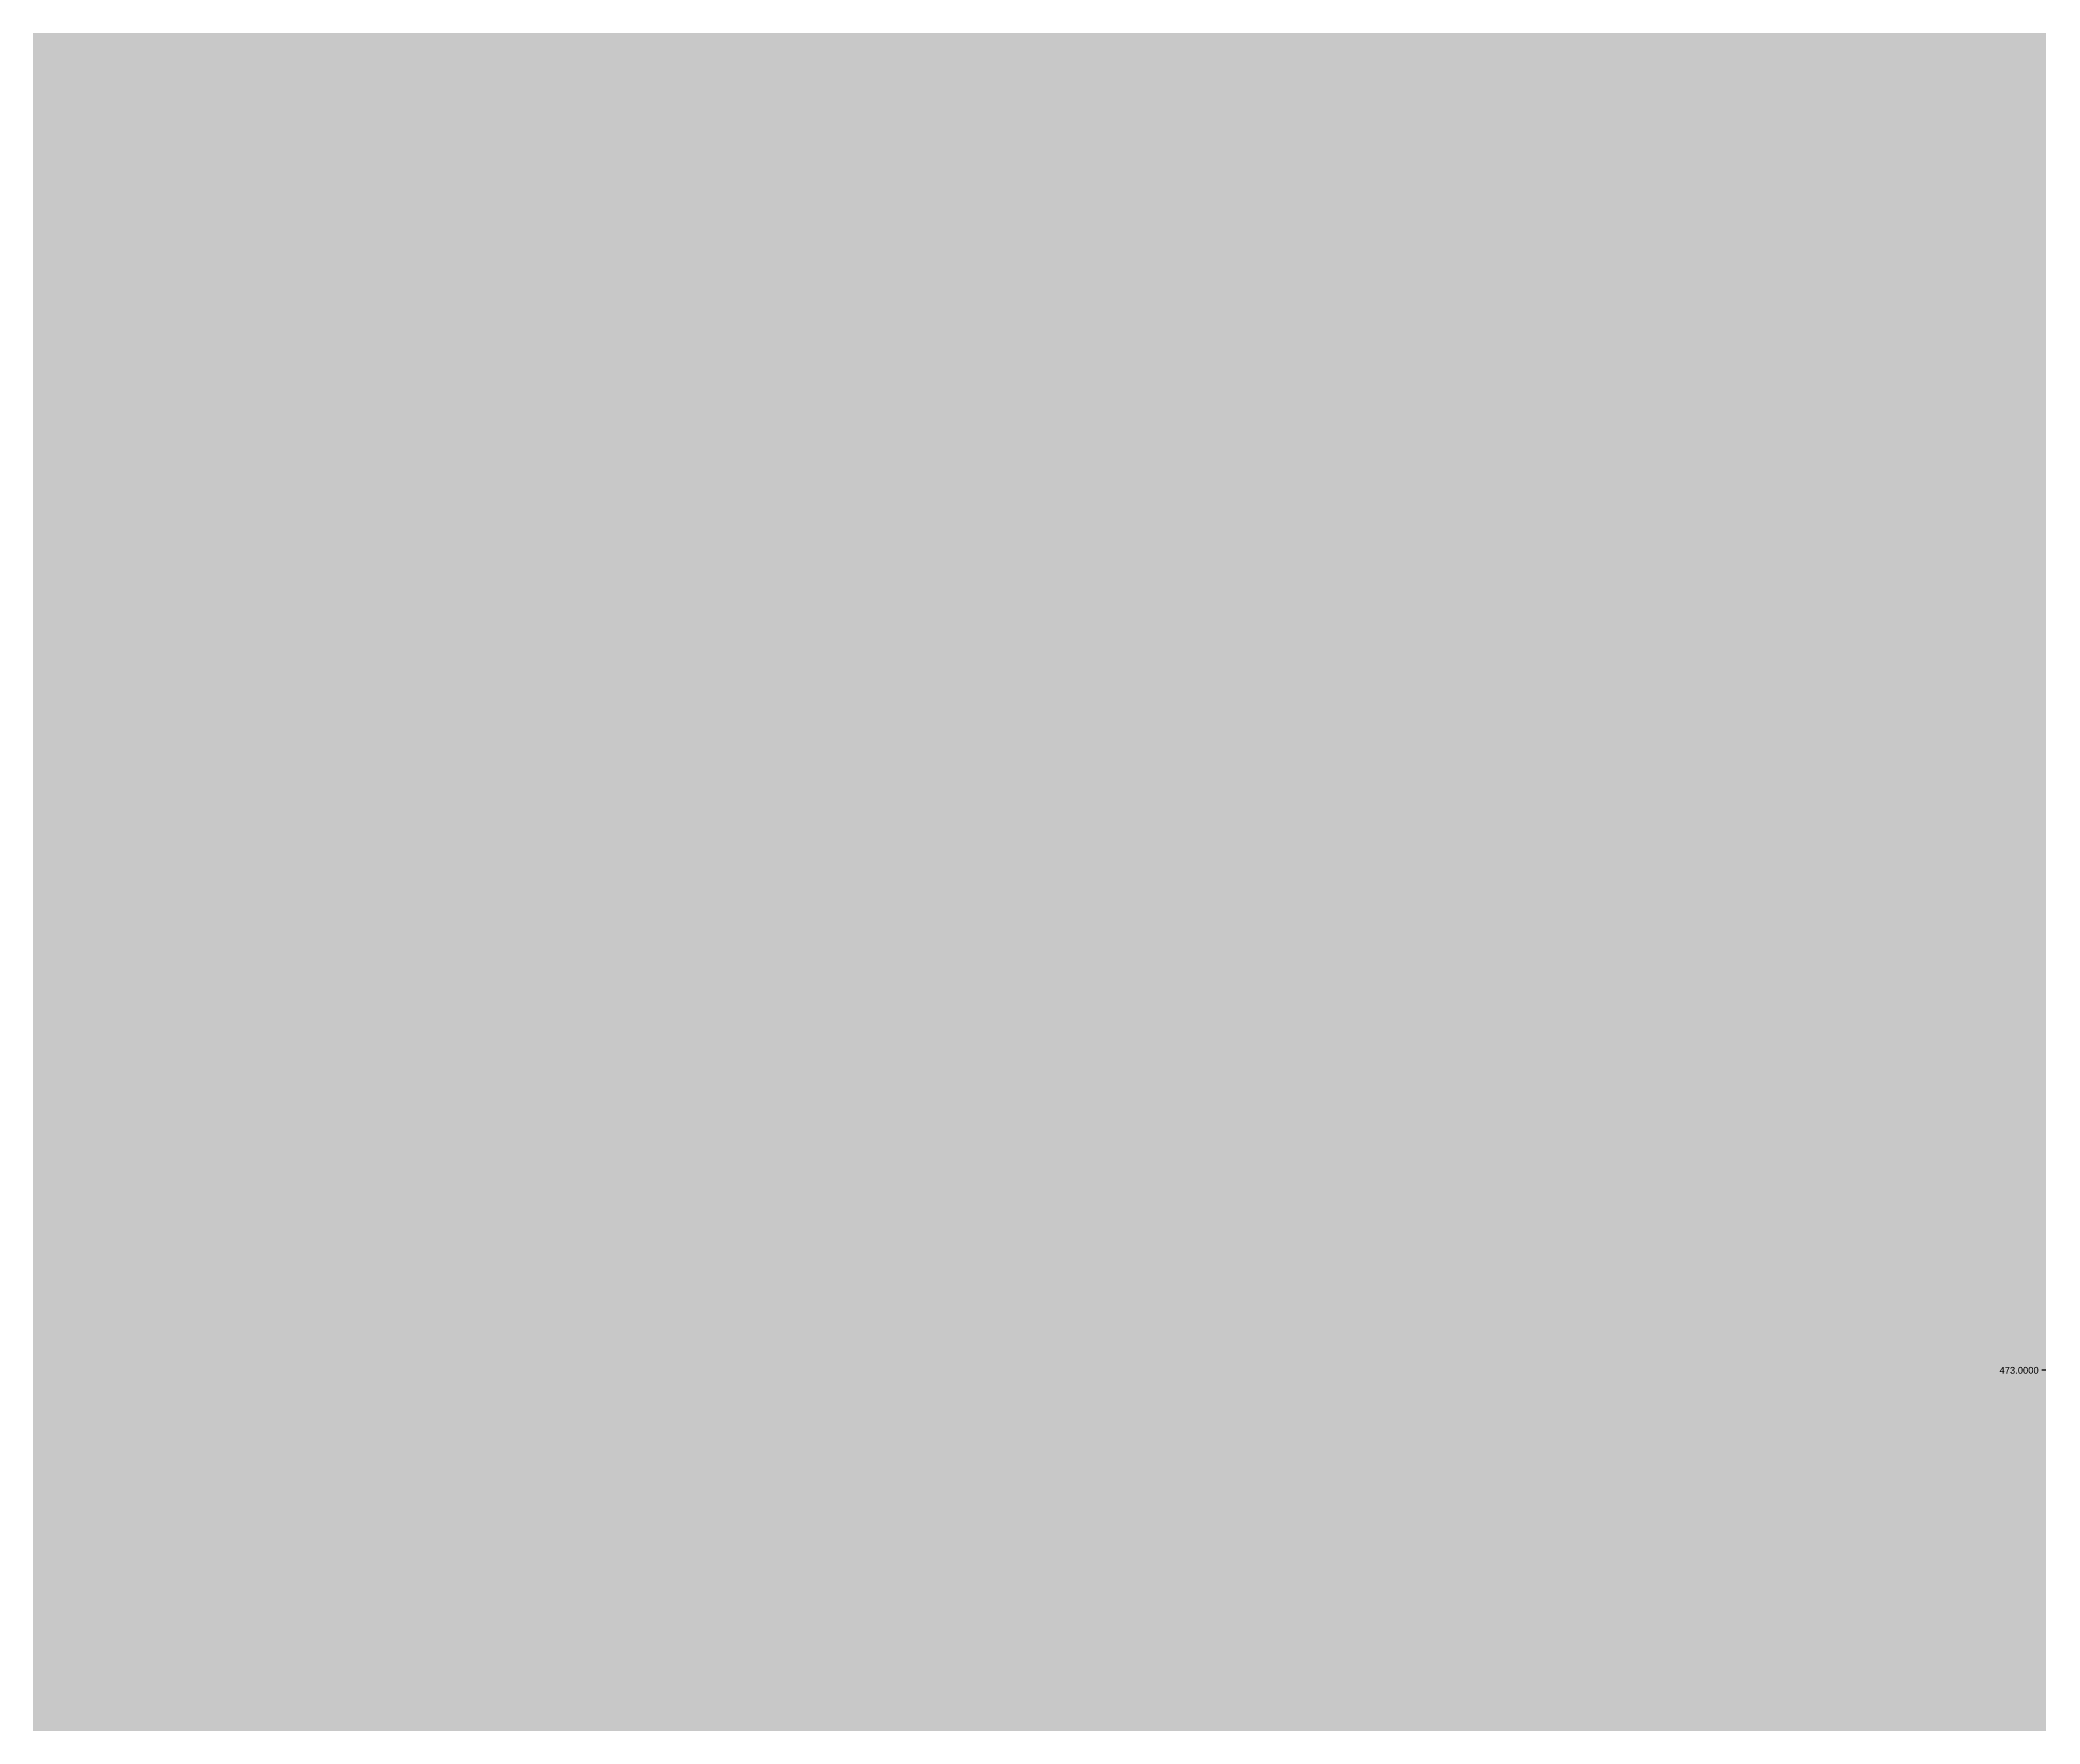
# Model space of a CAD drawing. Header units: millimetres. Extents: x -18489 to 17339, y -1599 to 10961.
# Drawn here: x -14404.59 to -14399.23, y 2182.53 to 2187.04 of the extents above; entities that cross this region are included whole.
import ezdxf

# ---------------------------------------------------------------- set-up
doc = ezdxf.new("R2010")
doc.units = ezdxf.units.MM
for name, color, linetype in [('188K-SM-03-F10-MECH-EQ-Y2257103$0$0 Xref', 8, 'Continuous'), ('188K-SM-03-F10-MECH-EQ-Y2257103$0$M-EQU-FOUNDATION', 8, 'Continuous'), ('188K-SM-03-F10-MECH-EQ-Y2257103$0$Micron CUP L10 HVAC EQU$0$M-MECH-EQU', 136, 'Continuous'), ('188K-SM-03-F10-MECH-EQ-Y2257103$0$Micron CUP L10 HVAC EQU$0$M-PHASE1 AREA', 252, 'Continuous')]:
    doc.layers.add(name, color=color, linetype=linetype)
doc.styles.add('188K-SM-03-F10-MECH-EQ-Y2257103$0$Micron CUP L10 HVAC EQU$0$Standard', font='arial.ttf')
doc.dimstyles.new('188K-SM-03-F10-MECH-EQ-Y2257103$0$Micron CUP L10 HVAC EQU$0$Standard', dxfattribs={"dimtxt": 0.18, "dimasz": 0.18, "dimexe": 0.18, "dimexo": 0.0625, "dimgap": 0.09, "dimtad": 0, "dimtih": 1, "dimtoh": 1, "dimdec": 4, "dimzin": 0, "dimdsep": 46, "dimtxsty": '188K-SM-03-F10-MECH-EQ-Y2257103$0$Micron CUP L10 HVAC EQU$0$Standard', "dimcen": 0.09, "dimadec": 0, "dimazin": 0, "dimtfac": 1, "dimtdec": 4, "dimtofl": 0, "dimtmove": 0, "dimatfit": 3, "dimfxl": 1, "dimtolj": 1, "dimtzin": 0, "dimarcsym": 0})

# ---------------------------------------------------------------- blocks, each defined once
blk = doc.blocks.new('*D252')
at = {"layer": '188K-SM-03-F10-MECH-EQ-Y2257103$0$Micron CUP L10 HVAC EQU$0$M-PHASE1 AREA', "color": 0, "lineweight": -2, "transparency": 16777216}
for p, q in [((18382.328, 13214.753), (18382.328, 12660.376)), ((17909.328, 12600.373), (17909.328, 12660.736)), ((17909.328, 12660.556), (17439.195, 12660.556)), ((18382.148, 12660.556), (17909.508, 12660.556))]:
    blk.add_line(p, q, dxfattribs=at)
at = {"layer": '188K-SM-03-F10-MECH-EQ-Y2257103$0$Micron CUP L10 HVAC EQU$0$M-PHASE1 AREA', "color": 0, "transparency": 16777216}
for points in [[(17909.508, 12660.586), (17909.508, 12660.526), (17909.328, 12660.556)], [(18382.148, 12660.586), (18382.148, 12660.526), (18382.328, 12660.556)]]:
    blk.add_solid(points, dxfattribs=at)
at = {"layer": 'DefPoints', "color": 0, "transparency": 16777216}
for p in [(18382.328, 13214.816), (17909.328, 12660.556), (17909.328, 12600.311)]:
    blk.add_point(p, dxfattribs=at)
at = {"layer": '188K-SM-03-F10-MECH-EQ-Y2257103$0$Micron CUP L10 HVAC EQU$0$M-PHASE1 AREA', "color": 0, "transparency": 16777216, "insert": (17438.589, 12660.556), "char_height": 0.18, "attachment_point": 5, "style": '188K-SM-03-F10-MECH-EQ-Y2257103$0$Micron CUP L10 HVAC EQU$0$Standard'}
blk.add_mtext('\\A1;473.0000', dxfattribs=at)
blk = doc.blocks.new('188K-SM-03-F10-MECH-EQ-Y2257103$0$Micron CUP L10 HVAC EQU$0$A$C0c53ceb0')
at = {"layer": '188K-SM-03-F10-MECH-EQ-Y2257103$0$Micron CUP L10 HVAC EQU$0$M-PHASE1 AREA'}
dim = blk.add_linear_dim(base=(17909.32772, 12660.55617), p1=(18382.32772, 13214.8156), p2=(17909.32772, 12600.31068), angle=180, dimstyle='188K-SM-03-F10-MECH-EQ-Y2257103$0$Micron CUP L10 HVAC EQU$0$Standard', dxfattribs=at)
dim.commit()
dim.dimension.update_dxf_attribs({"geometry": '*D252', "text_midpoint": (17438.58855, 12660.55617), "dimtype": 128})
blk = doc.blocks.new('188K-SM-03-F10-MECH-EQ-Y2257103$0$Micron CUP L10 HVAC EQU')
at = {"layer": '188K-SM-03-F10-MECH-EQ-Y2257103$0$Micron CUP L10 HVAC EQU$0$M-MECH-EQU'}
blk.add_blockref('188K-SM-03-F10-MECH-EQ-Y2257103$0$Micron CUP L10 HVAC EQU$0$A$C0c53ceb0', (-206166.7, 2082.176), dxfattribs=at)
blk = doc.blocks.new('188K-SM-03-F10-MECH-EQ-Y2257103')
at = {"layer": '188K-SM-03-F10-MECH-EQ-Y2257103$0$M-EQU-FOUNDATION'}
h = blk.add_hatch(dxfattribs=at)
h.set_pattern_fill('AR-CONC', color=256, scale=0.1)
h.set_pattern_definition([(50, (4473.521, 709.199), (18.218467, -1.593909), [1.905, -20.955]), (355, (4473.521, 709.2), (-3.524342, 19.105685), [1.524, -16.764058]), (100.45144, (4475.04, 709.066), (14.694125, 17.511775), [1.619001, -17.809024]), (46.1842, (4473.521, 714.28), (27.107904, -4.204233), [2.8575, -31.4325]), (96.63556, (4475.78, 713.93), (23.740413, 24.742612), [2.428502, -26.71356]), (351.18415, (4473.52, 714.28), (23.740413, 24.742612), [2.285997, -25.145973]), (21, (4476.061, 713.009), (15.161439, -10.22652), [1.905, -20.955]), (326, (4476.061, 713.01), (6.180203, 18.418797), [1.524, -16.764]), (71.45144, (4477.325, 712.157), (21.341642, 8.192277), [1.619001, -17.808994]), (37.5, (4473.5214, 709.199), (0.3088603, 8.4555039), [0, -16.5608, 0, -17.018, 0, -16.8275]), (7.5, (4473.521, 709.199), (6.6819663, 10.0180575), [0, -9.7028, 0, -16.1798, 0, -6.4135]), (327.5, (4467.857, 709.199), (13.5590595, -0.5728744), [0, -6.35, 0, -19.812, 0, -26.289]), (317.5, (4465.317, 709.199), (14.812918, 2.542649), [0, -8.255, 0, -13.1572, 0, -18.669])])
h.paths.add_polyline_path([(-14928.1486, 5602.4586), (-14278.1486, 5602.4586), (-14278.1486, 1902.4586), (-14928.1486, 1902.4586)], flags=16)
h.paths.add_polyline_path([(-14933.1486, 5607.4586), (-14273.1486, 5607.4586), (-14273.1486, 1897.4586), (-14933.1486, 1897.4586)])
h = blk.add_hatch(dxfattribs=at)
h.set_pattern_fill('AR-CONC', color=256, scale=0.3)
h.set_pattern_definition([(50, (4473.52, 709.2), (54.6554, -4.78173), [5.715, -62.865]), (355, (4473.52, 709.2), (-10.57303, 57.31705), [4.572, -50.29218]), (100.45144, (4478.076, 708.8), (44.08237, 52.53533), [4.857, -53.42707]), (46.1842, (4473.52, 724.44), (81.32371, -12.6127), [8.5725, -94.2975]), (96.63556, (4480.3, 723.39), (71.22124, 74.22784), [7.2855, -80.14068]), (351.18415, (4473.52, 724.44), (71.22124, 74.22784), [6.858, -75.43792]), (21, (4481.14, 720.63), (45.48432, -30.67956), [5.715, -62.865]), (326, (4481.14, 720.63), (18.54061, 55.25639), [4.572, -50.292]), (71.45144, (4484.93, 718.07), (64.02493, 24.57683), [4.857, -53.42698]), (37.5, (4473.521, 709.2), (0.926581, 25.366512), [0, -49.6824, 0, -51.054, 0, -50.4825]), (7.5, (4473.52, 709.2), (20.0459, 30.054172), [0, -29.1084, 0, -48.5394, 0, -19.2405]), (327.5, (4456.529, 709.2), (40.677179, -1.718623), [0, -19.05, 0, -59.436, 0, -78.867]), (317.5, (4448.91, 709.2), (44.438754, 7.62795), [0, -24.765, 0, -39.4716, 0, -56.007])])
h.paths.add_polyline_path([(-14918.1486, 5592.4586), (-14288.1486, 5592.4586), (-14288.1486, 1912.4586), (-14918.1486, 1912.4586)])
at = {"layer": '188K-SM-03-F10-MECH-EQ-Y2257103$0$0 Xref', "xscale": 0.1, "yscale": 0.1, "zscale": 0.1}
blk.add_blockref('188K-SM-03-F10-MECH-EQ-Y2257103$0$Micron CUP L10 HVAC EQU', (4473.5214, 709.1992), dxfattribs=at)

msp = doc.modelspace()

# ---------------------------------------------------------------- block references
msp.add_blockref('188K-SM-03-F10-MECH-EQ-Y2257103', (0, 0))

doc.saveas('drawing.dxf')
